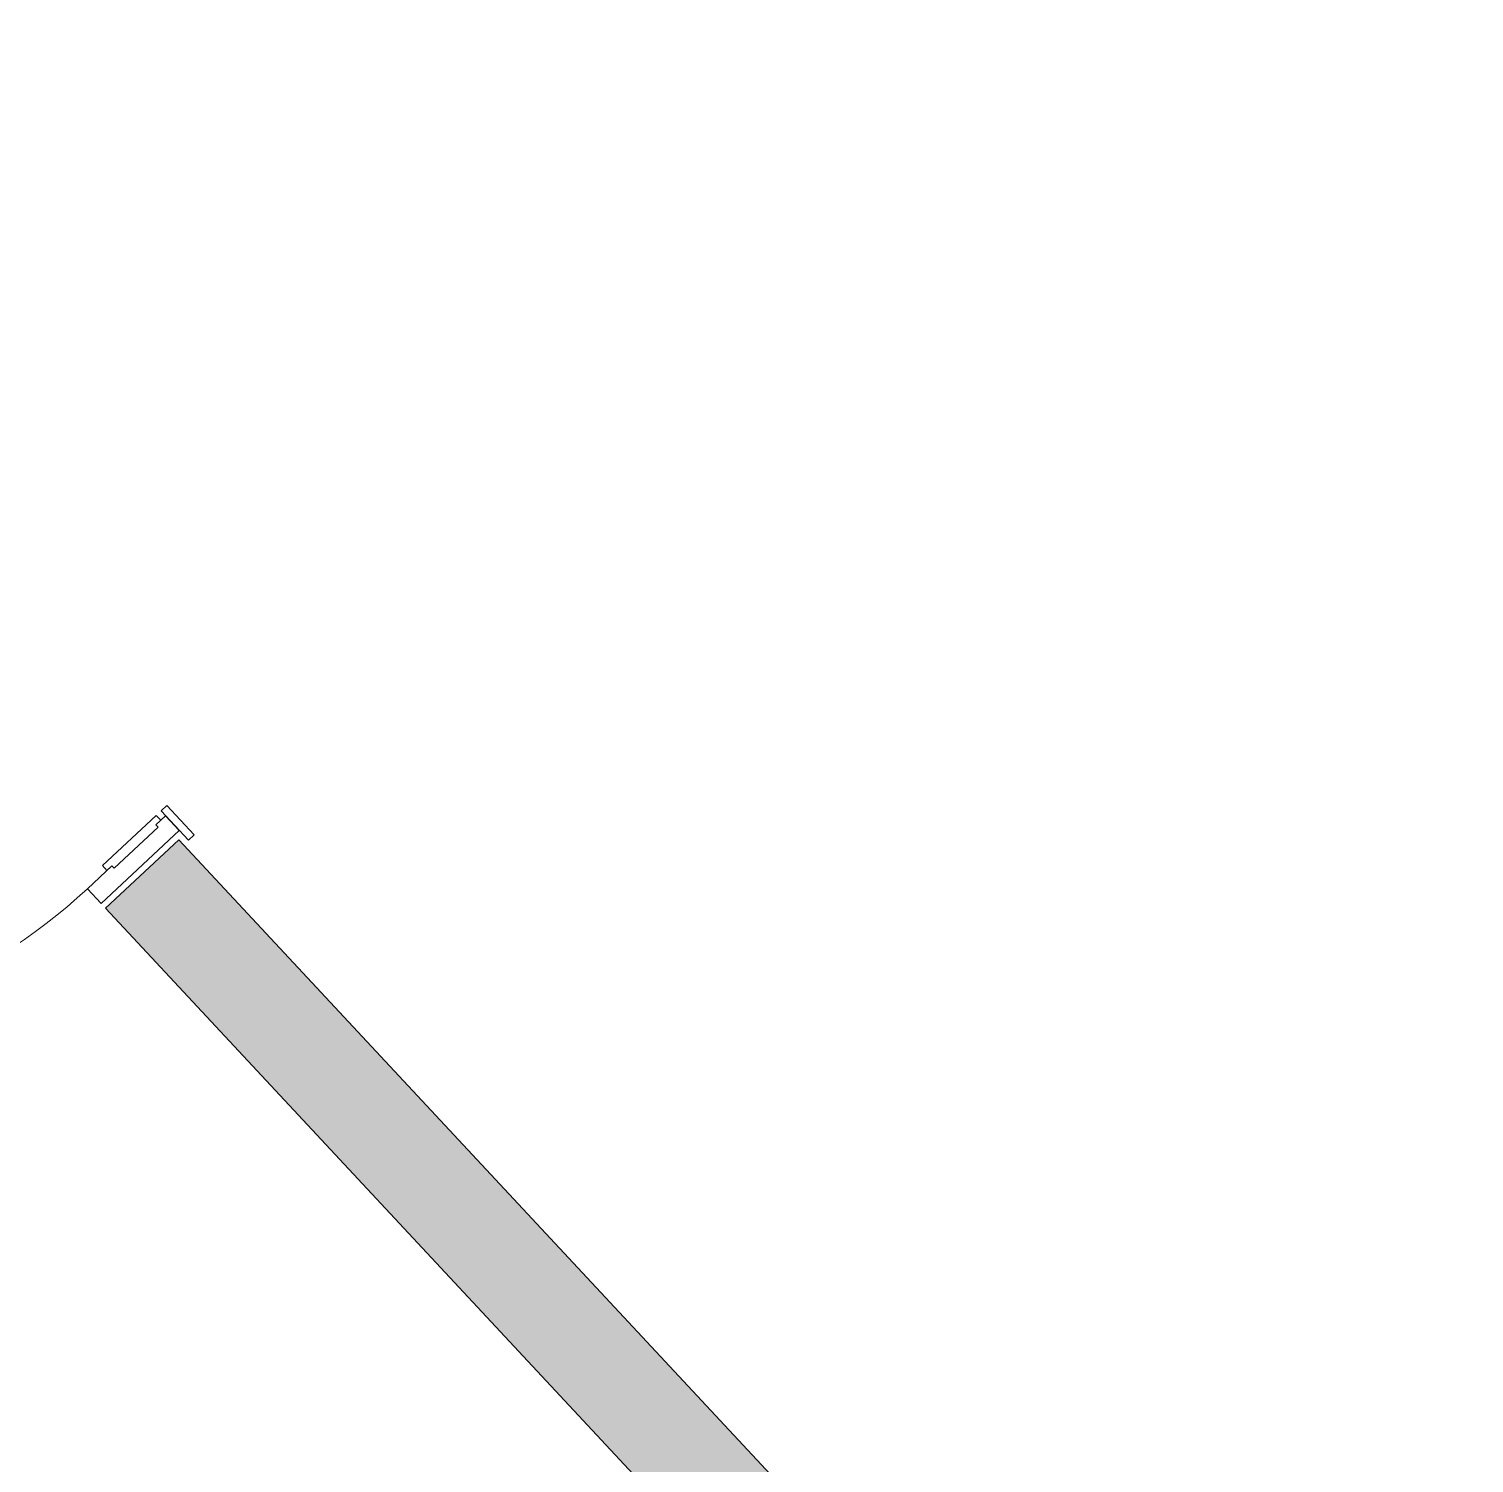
# Model space of a CAD drawing. Header units: millimetres. Extents: x -71377 to 516042, y -145869 to 441446.
# Drawn here: x 230611 to 232774, y 186146 to 188292 of the extents above; entities that cross this region are included whole.
import ezdxf

# ---------------------------------------------------------------- set-up
doc = ezdxf.new("R2010")
doc.units = ezdxf.units.MM
doc.header["$LTSCALE"] = 1000
doc.linetypes.add('_점선_S_', pattern=[1.6, 0.8, -0.8])
for name, color, linetype, lineweight in [('A-door', 4, 'Continuous', 5), ('A-door-hdln', 8, 'Continuous', 5), ('A-hat', 251, 'Continuous', 5), ('A_cwall', 2, 'Continuous', 5), ('AA_발코니선', 4, '_점선_S_', 5)]:
    doc.layers.add(name, color=color, linetype=linetype, lineweight=lineweight)

# ---------------------------------------------------------------- blocks, each defined once
blk = doc.blocks.new('세대외여닫이문 - _A_WD_9x23_침실1-2322975-지반층 배치도')
at = {"layer": 'A-door'}
for p, q in [((-469.9999999999885, 71.99999999998973), (-409.9999999999912, 71.99999999998985)), ((-469.9999999999883, 59.99999999998975), (-469.9999999999885, 71.99999999998973)), ((-409.9999999999912, 71.99999999998985), (-409.9999999999911, 59.99999999998991)), ((410.0000000000074, 71.99999999999257), (470.0000000000102, 71.99999999999274)), ((410.0000000000076, 59.99999999999259), (410.0000000000074, 71.99999999999257)), ((470.0000000000102, 71.99999999999274), (470.0000000000102, 59.99999999999275)), ((-409.9999999999911, 59.99999999998991), (-469.9999999999883, 59.99999999998975)), ((-450.0000000000083, 59.99999999998995), (-420.0000000000246, 59.99999999998991)), ((-450.0000000000084, -100.00000000001), (-450.0000000000083, 59.99999999998995)), ((-420.0000000000246, 59.99999999998991), (-420.0000000000246, 39.99999999996972)), ((-420.0000000000247, 39.99999999996901), (-420.0000000000247, 49.99999999996735)), ((-420.0000000000247, 49.99999999996735), (-410.0000000000133, 49.99999999996735)), ((-410.0000000000133, 49.99999999996735), (-410.0000000000133, -60.00000000000961)), ((470.0000000000102, 59.99999999999275), (410.0000000000076, 59.99999999999259)), ((409.9999999999918, 49.99999999996735), (419.9999999999886, 49.99999999996735)), ((409.9999999999918, -60.00000000000968), (409.9999999999918, 49.99999999996735)), ((419.9999999999886, 59.99999999998995), (449.9999999999915, 59.99999999998995)), ((419.9999999999886, 39.99999999996776), (419.9999999999886, 59.99999999998995)), ((419.9999999999886, 49.99999999996735), (419.9999999999886, 39.99999999996736)), ((449.9999999999915, 59.99999999998995), (449.9999999999914, -100.0000000000099)), ((-425.0000000000221, 39.99999999996969), (-425.0000000000221, -50.00000000002964)), ((-420.0000000000246, 39.99999999996972), (-425.0000000000221, 39.99999999996969)), ((-425.0000000000214, 39.99999999996901), (-420.0000000000247, 39.99999999996901)), ((-425.0000000000214, -50.00000000002975), (-425.0000000000214, 39.99999999996901)), ((419.9999999999886, 39.99999999996736), (424.9999999999886, 39.99999999996736)), ((424.9999999999882, 39.99999999996776), (419.9999999999886, 39.99999999996776)), ((424.9999999999886, 39.99999999996736), (424.9999999999886, -50.00000000002975)), ((424.9999999999881, -50.00000000002971), (424.9999999999882, 39.99999999996776)), ((-425.0000000000221, -50.00000000002962), (-420.0000000000246, -50.00000000002968)), ((-420.0000000000247, -50.00000000002975), (-425.0000000000214, -50.00000000002975)), ((-420.0000000000246, -50.00000000002968), (-420.0000000000247, -100.00000000001)), ((-420.0000000000247, -60.00000000000968), (-420.0000000000247, -50.00000000002975)), ((-410.0000000000133, -60.00000000000961), (-420.0000000000247, -60.00000000000968)), ((419.9999999999886, -60.00000000000968), (409.9999999999918, -60.00000000000968)), ((419.9999999999886, -50.00000000002971), (419.9999999999886, -60.00000000000968)), ((424.9999999999886, -50.00000000002975), (419.9999999999886, -50.00000000002971)), ((419.9999999999886, -50.00000000002971), (424.9999999999881, -50.00000000002971)), ((419.9999999999886, -100.00000000001), (419.9999999999886, -50.00000000002971)), ((-420.0000000000247, -100.00000000001), (-450.0000000000084, -100.00000000001)), ((380.1522120763182, -96.51377029010361), (306.941388168284, -933.3173166871698)), ((419.9999999999881, -100.00000000001), (346.7891760919538, -936.8035463970763)), ((380.1522120763182, -96.51377029010361), (419.9999999999881, -100.00000000001)), ((449.9999999999914, -100.0000000000099), (419.9999999999886, -100.00000000001)), ((306.941388168284, -933.3173166871698), (346.7891760919538, -936.8035463970763))]:
    blk.add_line(p, q, dxfattribs=at)
at = {"layer": 'A-door-hdln'}
for p, q in [((-420.0000000000246, 39.99999999996972), (-420.0000000000246, 59.99999999998991)), ((-410.0000000000133, 49.99999999996735), (-420.0000000000247, 49.99999999996735)), ((419.9999999999886, 49.99999999996735), (409.9999999999918, 49.99999999996735)), ((419.9999999999886, 59.99999999998995), (419.9999999999886, 39.99999999996776)), ((419.9999999999886, 39.99999999996736), (419.9999999999886, 49.99999999996735)), ((-425.0000000000221, 39.99999999996969), (-420.0000000000246, 39.99999999996972)), ((-420.0000000000247, 39.99999999996901), (-425.0000000000214, 39.99999999996901)), ((424.9999999999886, 39.99999999996736), (419.9999999999886, 39.99999999996736)), ((419.9999999999886, 39.99999999996776), (424.9999999999882, 39.99999999996776)), ((-420.0000000000246, -50.00000000002968), (-425.0000000000221, -50.00000000002962)), ((-425.0000000000214, -50.00000000002975), (-420.0000000000247, -50.00000000002975)), ((-420.0000000000247, -100.00000000001), (-420.0000000000246, -50.00000000002968)), ((-420.0000000000247, -50.00000000002975), (-420.0000000000247, -60.00000000000968)), ((-420.0000000000247, -60.00000000000968), (-410.0000000000133, -60.00000000000961)), ((409.9999999999918, -60.00000000000968), (419.9999999999886, -60.00000000000968)), ((419.9999999999886, -50.00000000002971), (424.9999999999886, -50.00000000002975)), ((419.9999999999886, -60.00000000000968), (419.9999999999886, -50.00000000002971)), ((419.9999999999886, -50.00000000002971), (419.9999999999886, -100.00000000001)), ((424.9999999999881, -50.00000000002971), (419.9999999999886, -50.00000000002971)), ((254.1421657025921, -848.3923962749705), (269.8301993971709, -669.0773506184564)), ((269.8301993971709, -669.0773506184564), (289.7540933590058, -670.8204654734096)), ((289.7540933590058, -670.8204654734099), (275.8091745193801, -830.2116171680889)), ((409.2974571300151, -681.2791546031289), (395.3525382903896, -840.6703062978081)), ((429.2213510918499, -683.0222694580821), (409.2974571300151, -681.2791546031289)), ((413.5333173972711, -862.3373151145961), (429.2213510918499, -683.0222694580821)), ((302.2087857522262, -872.6740773741883), (307.4381303170857, -812.9023954886839)), ((307.4381303170857, -812.9023954886839), (317.4000772980032, -813.7739529161605)), ((317.4000772980032, -813.7739529161605), (312.1707327331436, -873.5456348016651)), ((357.2478652216729, -817.2601826260668), (352.0185206568133, -877.0318645115715)), ((367.2098122025903, -818.1317400535434), (357.2478652216729, -817.2601826260668)), ((361.9804676377307, -877.9034219390481), (367.2098122025903, -818.1317400535434)), ((275.8091745193801, -830.2116171680889), (305.6950154621325, -832.8262894505186)), ((395.3525382903896, -840.6703062978081), (365.466697347637, -838.0556340153782)), ((303.9519006071793, -852.7501834123534), (254.1421657025921, -848.3923962749705)), ((363.723582492684, -857.9795279772131), (413.5333173972711, -862.3373151145961)), ((312.1707327331436, -873.5456348016651), (302.2087857522262, -872.6740773741883)), ((352.0185206568133, -877.0318645115715), (361.9804676377307, -877.9034219390481))]:
    blk.add_line(p, q, dxfattribs=at)
blk.add_arc((419.9999999999881, -100.00000000001), 840.0000000000008, 179.9999999999999, 264.9999999999996, dxfattribs=at)
blk = doc.blocks.new('대장2_59A_1층_rvt-4-지반층 배치도')
at = {"layer": 'AA_발코니선'}
blk.add_line((-28369.53320625003, -79011.42239406027), (-30980.46586785292, -81446.15659625943), dxfattribs=at)
at = {"layer": 'A-door-hdln', "extrusion": (0, 0, -1), "zscale": -1, "rotation": 46.99999875152381}
blk.add_blockref('세대외여닫이문 - _A_WD_9x23_침실1-2322975-지반층 배치도', (32469.721669983, -79922.50260822171), dxfattribs=at)

msp = doc.modelspace()

# ---------------------------------------------------------------- hatches: boundary and pattern name
at = {"layer": 'A-hat'}
msp.add_hatch(color=256, dxfattribs=at).paths.add_polyline_path([(232158.48926381, 185440.1824345641), (232268.1923168476, 185542.4821909383), (230835.995727611, 187078.3249334634), (230726.2926745734, 186976.0251770892), (231834.361663251, 185787.7667164371)])

# ---------------------------------------------------------------- linework, layer by layer
at = {"layer": 'A_cwall'}
for p, q in [((230835.995727611, 187078.3249334635), (230726.2926745731, 186976.0251770893)), ((232268.1923168476, 185542.4821909383), (230835.995727611, 187078.3249334635)), ((230726.2926745731, 186976.0251770893), (232158.48926381, 185440.1824345642))]:
    msp.add_line(p, q, dxfattribs=at)

# ---------------------------------------------------------------- block references
msp.add_blockref('대장2_59A_1층_rvt-4-지반층 배치도', (262955.3988845728, 267303.1208709872))

doc.saveas('drawing.dxf')
